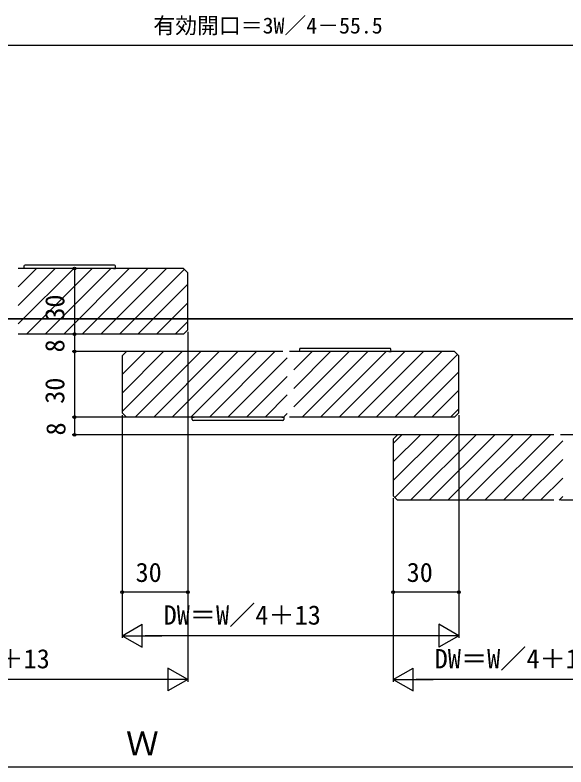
# Model space of a CAD drawing. Units: millimetres, scale not verified. Extents: x -525 to 525, y -783 to 779.
# Drawn here: x -212.1 to 39.9, y -373.9 to -29.9 of the extents above; entities that cross this region are included whole.
import ezdxf
from ezdxf.enums import TextEntityAlignment as Align

# ---------------------------------------------------------------- set-up
doc = ezdxf.new("R2010")
doc.units = ezdxf.units.MM
doc.header["$LTSCALE"] = 4
for name, color, linetype in [('0-4_YKK_12', 2, 'Continuous'), ('0-5_YKK_13', 4, 'Continuous'), ('0-7_YKK_D', 6, 'Continuous')]:
    doc.layers.add(name, color=color, linetype=linetype)
doc.styles.add('ＭＳ ゴシック', font='')
doc.styles.get('ＭＳ ゴシック').set_extended_font_data('MS Gothic')

msp = doc.modelspace()

# ---------------------------------------------------------------- linework, layer by layer
at = {"layer": '0-4_YKK_12'}
for p, q in [((-135.075, -145.895), (-210.575, -145.895)), ((-210.575, -154.248), (-202.222, -145.895)), ((-210.575, -162.733), (-193.737, -145.895)), ((-210.575, -171.219), (-185.252, -145.895)), ((-206.766, -175.895), (-176.766, -145.895)), ((-198.281, -175.895), (-168.281, -145.895)), ((-189.796, -175.895), (-159.796, -145.895)), ((-181.311, -175.895), (-151.311, -145.895)), ((-172.825, -175.895), (-142.825, -145.895)), ((-164.34, -175.895), (-134.761, -146.317)), ((-135.075, -145.895), (-133.075, -147.895)), ((-133.075, -173.895), (-133.075, -147.895)), ((-155.855, -175.895), (-133.075, -153.116)), ((-147.369, -175.895), (-133.075, -161.601)), ((-494.265, -168.895), (219.328, -168.895)), ((178.925, -168.895), (-305.574, -168.895)), ((-138.884, -175.895), (-133.075, -170.086)), ((-135.075, -175.895), (-133.075, -173.895)), ((-135.075, -175.895), (-210.575, -175.895)), ((-163.075, -185.895), (-161.075, -183.895)), ((-163.075, -194.381), (-152.59, -183.895)), ((-163.075, -202.866), (-144.105, -183.895)), ((-163.003, -211.279), (-135.619, -183.895)), ((-162.469, -185.289), (-161.681, -184.502)), ((-89.575, -183.895), (-161.075, -183.895)), ((-157.134, -213.895), (-127.134, -183.895)), ((-148.649, -213.895), (-118.649, -183.895)), ((-140.163, -213.895), (-110.163, -183.895)), ((-131.678, -213.895), (-101.678, -183.895)), ((-123.193, -213.895), (-93.193, -183.895)), ((-11.075, -183.895), (-86.575, -183.895)), ((-84.575, -192.248), (-76.222, -183.895)), ((-84.575, -200.733), (-67.737, -183.895)), ((-84.575, -209.219), (-59.252, -183.895)), ((-80.766, -213.895), (-50.766, -183.895)), ((-72.281, -213.895), (-42.281, -183.895)), ((-63.796, -213.895), (-33.796, -183.895)), ((-55.311, -213.895), (-25.311, -183.895)), ((-46.825, -213.895), (-16.825, -183.895)), ((-38.34, -213.895), (-9.703, -185.258)), ((-11.075, -183.895), (-9.075, -185.895)), ((-163.075, -185.895), (-163.075, -211.895)), ((-114.708, -213.895), (-87.575, -186.763)), ((-9.075, -211.895), (-9.075, -185.895)), ((-106.222, -213.895), (-87.575, -195.248)), ((-29.855, -213.895), (-9.075, -193.116)), ((-21.369, -213.895), (-9.075, -201.601)), ((-97.737, -213.895), (-87.575, -203.733)), ((-161.075, -213.895), (-163.075, -211.895)), ((-89.252, -213.895), (-87.575, -212.219)), ((-12.884, -213.895), (-9.075, -210.086)), ((-11.075, -213.895), (-9.075, -211.895)), ((-89.575, -213.895), (-161.075, -213.895)), ((-11.075, -213.895), (-86.575, -213.895)), ((-39.075, -225.895), (-35.075, -221.895)), ((-39.075, -234.381), (-26.59, -221.895)), ((-39.075, -242.866), (-18.105, -221.895)), ((-39.073, -223.895), (-37.073, -221.895)), ((-38.365, -250.641), (-9.619, -221.895)), ((34.427, -221.895), (-37.073, -221.895)), ((-31.134, -251.895), (-1.134, -221.895)), ((-22.649, -251.895), (7.351, -221.895)), ((-14.163, -251.895), (15.837, -221.895)), ((-5.678, -251.895), (24.322, -221.895)), ((2.807, -251.895), (32.807, -221.895)), ((112.927, -221.895), (37.427, -221.895)), ((-39.073, -223.895), (-39.073, -249.895)), ((11.292, -251.895), (38.425, -224.763)), ((19.778, -251.895), (38.425, -233.248)), ((28.263, -251.895), (38.425, -241.733)), ((-37.073, -251.895), (-39.073, -249.895)), ((36.748, -251.895), (38.425, -250.219)), ((34.427, -251.895), (-37.073, -251.895)), ((112.927, -251.895), (37.427, -251.895))]:
    msp.add_line(p, q, dxfattribs=at)
at = {"layer": '0-5_YKK_13'}
for p, q in [((-166.637, -144.395), (-207.513, -144.395)), ((-208.012, -144.865), (-208.075, -145.895)), ((-167.073, -145.895), (-208.075, -145.895)), ((-167.073, -145.895), (-166.075, -145.895)), ((-166.075, -145.895), (-166.138, -144.865)), ((-82.012, -182.865), (-82.075, -183.895)), ((-41.073, -183.895), (-82.075, -183.895)), ((-40.637, -182.395), (-81.513, -182.395)), ((-41.073, -183.895), (-40.075, -183.895)), ((-40.075, -183.895), (-40.138, -182.865)), ((-90.074, -213.895), (-131.076, -213.895)), ((-89.638, -215.395), (-130.514, -215.395)), ((-90.074, -213.895), (-89.076, -213.895)), ((-89.076, -213.895), (-89.139, -214.926))]:
    msp.add_line(p, q, dxfattribs=at)
msp.add_lwpolyline([(-131.013, -214.926), (-131.076, -213.895), (-130.078, -213.895)], dxfattribs=at)
for centre, start, end in [((-207.513, -144.895), 90, 176.5), ((-166.637, -144.895), 3.5, 90), ((-81.513, -182.895), 90, 176.5), ((-40.637, -182.895), 3.5, 90), ((-130.514, -214.895), 183.5, 270), ((-89.638, -214.895), 270, 356.5)]:
    msp.add_arc(centre, 0.5, start, end, dxfattribs=at)
at = {"layer": '0-7_YKK_D'}
for p, q in [((111.429, -43.895), (-257.075, -43.895)), ((-184.875, -145.895), (-184.875, -175.895)), ((-133.075, -174.895), (-133.075, -334.895)), ((-184.875, -175.895), (-184.875, -183.895)), ((-141.075, -183.895), (-185.875, -183.895)), ((-141.075, -183.895), (-185.875, -183.895)), ((-184.875, -183.895), (-184.875, -213.895)), ((-163.075, -212.895), (-163.075, -294.895)), ((-163.075, -212.895), (-163.075, -314.895)), ((-9.075, -212.895), (-9.075, -314.895)), ((-9.075, -212.895), (-9.075, -294.895)), ((-141.075, -213.895), (-185.875, -213.895)), ((-141.075, -213.895), (-185.875, -213.895)), ((-184.875, -213.895), (-184.875, -221.895)), ((-133.075, -217.195), (-133.075, -294.895)), ((-27.575, -221.895), (-185.875, -221.895)), ((-39.075, -250.895), (-39.075, -294.895)), ((-39.073, -250.895), (-39.073, -334.895)), ((-133.075, -293.895), (-163.075, -293.895)), ((-9.075, -293.895), (-39.075, -293.895)), ((-163.075, -313.895), (-153.982, -308.645)), ((-153.982, -319.145), (-153.982, -308.645)), ((-9.075, -313.895), (-18.168, -308.645)), ((-18.168, -308.645), (-18.168, -319.145)), ((-163.075, -313.895), (-153.982, -319.145)), ((-163.075, -313.895), (-144.889, -313.895)), ((-19.575, -313.895), (-152.575, -313.895)), ((-9.075, -313.895), (-27.262, -313.895)), ((-9.075, -313.895), (-18.168, -319.145)), ((-133.075, -333.895), (-142.168, -328.645)), ((-142.168, -328.645), (-142.168, -339.145)), ((-39.073, -333.895), (-29.98, -328.645)), ((-29.98, -339.145), (-29.98, -328.645)), ((-143.575, -333.895), (-276.575, -333.895)), ((-133.075, -333.895), (-151.262, -333.895)), ((-133.075, -333.895), (-142.168, -339.145)), ((-39.073, -333.895), (-29.98, -339.145)), ((-39.073, -333.895), (-20.887, -333.895)), ((104.425, -333.895), (-28.573, -333.895)), ((-422.275, -373.895), (120.925, -373.895))]:
    msp.add_line(p, q, dxfattribs=at)
for centre in [(-184.875, -145.895), (-184.875, -175.895), (-184.875, -175.895), (-184.875, -183.895), (-184.875, -183.895), (-184.875, -213.895), (-184.875, -213.895), (-184.875, -221.895), (-163.075, -293.895), (-133.075, -293.895), (-39.075, -293.895), (-9.075, -293.895)]:
    msp.add_circle(centre, 0.637, dxfattribs=at)

# ---------------------------------------------------------------- texts
at = {"layer": '0-7_YKK_D', "style": 'ＭＳ ゴシック'}
for s, height, p in [('有効開口＝3W／4－55.5', 7.331, (-148.817, -40.588)), ('30', 8.798, (-156.939, -291.895)), ('30', 8.798, (-32.939, -291.895)), ('DW＝W／4＋13', 8.798, (-144.098, -311.418)), ('DW＝W／4＋13', 8.798, (-268.098, -331.418)), ('DW＝W／4＋13', 8.798, (-20.097, -331.418)), ('Ｗ', 11, (-161.329, -371.895))]:
    msp.add_text(s, height=height, dxfattribs=at).set_placement(p, align=Align.BOTTOM_LEFT)
for s, p in [('30', (-186.875, -169.759)), ('8', (-186.875, -184.259)), ('30', (-186.875, -207.759)), ('8', (-186.375, -222.259))]:
    msp.add_text(s, height=8.798, rotation=90, dxfattribs=at).set_placement(p, align=Align.BOTTOM_LEFT)

doc.saveas('drawing.dxf')
